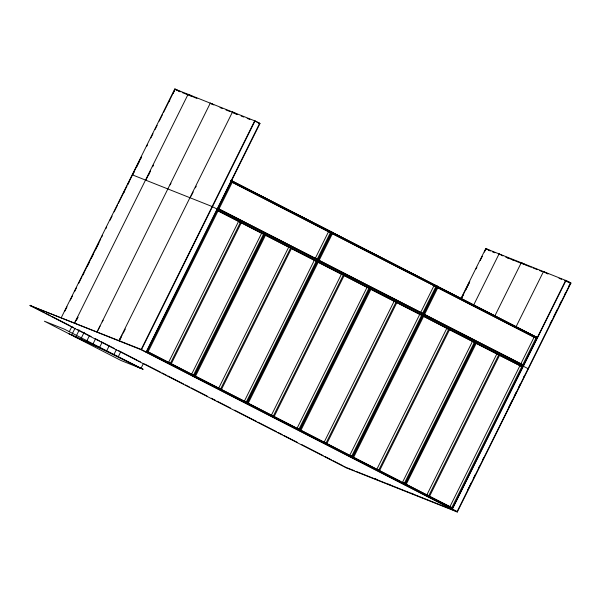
<?xml version="1.0" encoding="UTF-8"?>
<svg xmlns="http://www.w3.org/2000/svg" width="601" height="601" viewBox="0 0 601 601"><rect width="100%" height="100%" fill="white"/><g stroke="black" fill="none" stroke-linecap="round" stroke-linejoin="round"><path stroke-width="0.9" d="M452.192 508.994L565.676 280.374L570.95 283.079L457.316 511.984L346.304 467.841L30.05 305.563L141.205 349.421M61.279 317.636L174.763 89.016L255.012 120.959L141.528 349.587L141.167 349.444L457.459 511.699L355.987 471.349M64.931 311.078L67.019 306.871M70.355 300.147L72.443 295.947M74.524 291.74L76.612 287.541M78.701 283.334L82.037 276.61M82.87 274.935L100.81 238.792M101.644 237.11L102.486 235.427M105.821 228.703L106.655 227.02M109.991 220.297L112.079 216.097M114.167 211.89L117.503 205.166M118.337 203.491L127.096 185.837M127.93 184.154L141.701 156.418M146.712 146.336L147.546 144.653M150.881 137.929L152.97 133.722M155.05 129.523L157.139 125.316M159.227 121.117L162.563 114.393M163.397 112.71L175.079 89.181M83.006 274.988L83.839 273.305M87.175 266.581L89.264 262.374M91.352 258.175L93.433 253.975M95.521 249.768L98.857 243.044M123.896 192.613L124.73 190.93M128.066 184.206L128.899 182.531M132.656 174.966L134.323 171.601M136.412 167.401L139.748 160.677M140.581 158.995L141.415 157.312M168.956 101.839L169.79 100.157M173.126 93.433L175.214 89.233M69.213 331.842L71.699 326.839M188.09 94.312L74.599 322.932L77.837 317.215M145.848 180.21L148.763 174.328M76.297 320.626L77.965 317.268M148.485 175.214L150.566 171.015M152.654 166.815L153.488 165.132M68.386 333.51L71.729 334.892L75.042 328.221M71.729 334.892L75.914 336.71L79.227 330.039M81.285 338.108L84.185 332.27M75.914 336.71L86.521 341.533L89.421 335.696M210.29 103.139L97.114 331.925M97.955 330.242L100.036 326.042M170.136 184.838L170.969 183.155M102.26 321.888L103.094 320.213M86.521 341.533L92.757 344.456L95.649 338.618M92.757 344.456L99.473 347.656L101.96 342.645M99.473 347.656L106.557 351.067L109.044 346.063M122.243 334.87L119.006 340.594L232.497 111.974L237.583 114.566M191.088 196.181L193.169 191.982M119.456 340.805L121.124 337.446M123.213 333.239L125.293 329.04M195.393 187.835L196.226 186.152M106.557 351.067L113.897 354.643L116.376 349.639M118.254 356.791L120.733 351.788M30.05 305.563L141.07 349.707L254.696 120.801L259.97 123.505L146.479 352.126M259.655 123.34L146.163 351.961L145.81 351.825M146.794 352.291L231.911 180.818M147.636 352.719L232.752 181.254L230.799 180.48L330.896 231.618L245.779 403.083M73.66 336.214L101.629 348.941L140.957 368.443L143.436 363.44M171.315 363.725L241.339 222.663M191.539 374.415L261.593 233.286L263.554 234.059L218.118 210.748M193.071 376.038L264.004 233.143M193.92 376.466L264.846 233.579M194.236 376.632L265.161 233.744M195.077 377.06L266.01 234.172M221.461 389.456L291.485 248.393M244.246 401.46L314.308 260.331L316.261 261.104L265.552 235.089M315.172 258.58L328.492 231.753L330.445 232.527L232.302 182.171M246.628 403.511L331.744 232.046M246.943 403.677L332.06 232.211L327.027 230.206M247.785 404.112L332.901 232.64L330.948 231.866L404.338 269.526M274.169 416.501L344.193 275.438M296.954 428.513L367.016 287.376L368.969 288.157L318.26 262.134M298.494 430.128L369.42 287.24M299.336 430.556L370.269 287.669M299.651 430.722L370.584 287.834M300.492 431.157L371.426 288.27M326.884 443.546L396.9 302.491M349.662 455.558L419.723 314.421L421.677 315.202L370.967 289.179M420.595 312.67L434.365 284.934L437.16 286.144L352.043 457.609M351.202 457.173L436.318 285.708M346.304 467.841L344.779 466.699M352.359 457.767L437.475 286.301M353.2 458.202L438.317 286.737L435.522 285.528M460.712 299.02L485.751 248.589L565.992 280.539L452.373 509.107M461.448 298.344L469.794 281.531M476.052 268.925L476.886 267.242M480.222 260.518L482.31 256.319M484.398 252.112L486.066 248.754M461.583 298.397L463.664 294.19M465.752 289.99L469.088 283.266M379.592 470.591L449.616 329.536M473.618 305.158L499.07 253.885M402.37 482.603L472.431 341.466L474.384 342.247L423.682 316.231M403.91 484.218L474.843 341.33M404.751 484.654L475.654 341.751M405.036 484.797L475.887 341.864M405.795 485.187L476.728 342.3M405.915 485.247L406.366 484.331L451.802 507.65L429.197 496.276M476.841 342.36L476.39 343.276L521.826 366.587L499.221 355.214M494.984 315.668L521.27 262.712M429.587 496.253L499.611 355.191M515.936 327.019L543.477 271.547L548.014 273.831M449.811 506.943L519.873 365.814M520.736 364.056L534.056 337.236L536.009 338.01L437.866 287.654M451.343 508.559L536.46 337.093L534.507 336.32M467.863 489.627L471.199 482.903M473.287 478.704L475.368 474.505M478.712 467.773L479.545 466.098M482.881 459.374L483.715 457.692M508.747 407.26L512.09 400.536M514.171 396.329L516.259 392.13M518.347 387.93L520.428 383.723M523.772 377L524.605 375.317M550.058 324.052L551.726 320.686M553.814 316.487L557.15 309.763M559.238 305.556L561.319 301.356M564.662 294.633L565.496 292.95M568.831 286.226L570.499 282.861M457.143 511.534L570.634 282.913L565.023 280.682M182.216 92.554L190.863 96.025M193.041 96.851L193.53 97.046M194.213 97.354L196.948 98.406M220.004 107.579L222.565 108.593M225.984 109.953L230.258 111.651M231.963 112.334L236.238 114.032M241.181 116.031L243.743 117.052M247.161 118.412L249.896 119.464M257.408 122.484L259.97 123.505M492.369 251.796L494.863 252.788M506.087 257.251L508.649 258.265M509.145 258.468L511.706 259.482M515.125 260.842L517.686 261.863M518.047 262.006L523.666 264.237M527.085 265.597L531.352 267.295M533.057 267.971L537.332 269.669M539.398 270.495L541.959 271.517M559.035 278.308L561.604 279.322M506.05 257.273L508.611 258.287M564.97 280.705L570.95 283.079M331.662 232.587L334.93 233.924M536.002 337.011L537.309 337.529L231.595 180.661M239.386 221.889L240.685 222.408M447.655 328.755L448.962 329.273M191.576 374.34L193.53 375.122L148.094 351.803M296.992 428.438L298.945 429.212L248.243 403.196M349.699 455.483L351.653 456.257L300.951 430.241M402.407 482.528L404.36 483.309L353.658 457.286M347.31 467.901L354.252 470.658M113.897 354.643L121.349 358.324A63.736 2.111 26.4 0 1 143.173 369.33L121.011 360.51L44.391 321.197L64.337 329.13L140.957 368.443M254.659 120.824L259.294 123.197M565.503 280.344L570.146 282.718M232.452 111.989L236.321 113.972M543.304 271.509L547.939 273.891M211.094 103.5L212.641 104.289M521.946 263.02L526.544 265.417M210.252 103.162L213.828 104.942M521.097 262.682L525.454 264.861M188.894 94.673L192.756 96.656M188.045 94.334L192.403 96.513M499.033 253.907L502.894 255.891M175.567 89.369L180.21 91.75M486.555 248.942L490.416 250.925M174.763 89.016L180.037 91.72M485.751 248.589L490.063 250.79M406.006 270.382L535.356 336.755L475.128 305.864M231.175 180.683L312.963 222.655M314.631 223.512L473.46 305.007M332.451 233.556L435.86 286.624L332.165 233.639M232.009 182.246L328.492 231.753M437.573 287.729L534.056 337.236M219.019 208.915L317.17 259.279L218.734 208.998M319.169 260.308L422.586 313.369L348.911 275.791M424.584 314.398L522.735 364.762L424.298 314.473M319.717 260.811L347.243 274.935M528.392 368.811L212.138 206.534L132.52 174.914M217.81 210.816L261.593 233.286M265.259 235.164L288.54 247.109M291.027 248.386L314.308 260.331M317.974 262.209L342.074 274.582M343.742 275.431L367.016 287.376M370.682 289.254L394.947 301.71M396.45 302.483L419.723 314.421M423.389 316.306L472.431 341.466M476.09 343.344L496.742 353.944M195.528 376.151L246.237 402.167L221.837 389.876M147.793 351.878L169.272 362.899M171.751 364.168L190.75 373.92M195.242 376.226L217.682 387.743M247.95 403.271L272.058 415.637M273.718 416.493L296.158 428.01M300.658 430.316L323.098 441.833M326.426 443.538L348.865 455.055M353.365 457.361L375.813 468.878M379.133 470.583L400.747 481.679M406.066 484.406L426.718 494.999M141.07 349.707L457.316 511.984M411.55 493.226L413.097 494.022M388.637 484.113L390.177 484.909M374.896 478.561L377.21 479.756M30.193 305.278L44.376 312.558M46.044 313.414L50.221 315.555M51.889 316.411L70.242 325.825M71.917 326.681L73.585 327.537M77.754 329.679L91.104 336.53M95.281 338.671L99.45 340.812M101.118 341.668L114.468 348.52M118.645 350.661L136.998 360.082M138.666 360.938L140.341 361.794M144.51 363.936L160.362 372.072M162.037 372.928L166.207 375.069M167.874 375.925L183.726 384.062M185.401 384.918L189.57 387.059M191.238 387.915L207.097 396.051M211.267 398.193L215.436 400.334M217.104 401.19L230.461 408.034M234.63 410.175L256.327 421.309M257.994 422.165L276.355 431.586M278.023 432.442L282.192 434.583M283.86 435.44L297.21 442.291M301.386 444.432L323.083 455.566M324.75 456.422L331.429 459.848M333.097 460.704L343.111 465.843M238.544 221.453L168.52 362.516L170.474 363.289L240.498 222.227L238.544 221.453M288.69 247.184L218.666 388.246L220.62 389.02L290.644 247.965L288.69 247.184M341.398 274.229L271.374 415.291L273.327 416.065L343.351 275.01L341.398 274.229M394.106 301.281L324.082 442.336L326.035 443.117L396.059 302.055L394.106 301.281M446.813 328.326L376.789 469.381L378.75 470.162L448.767 329.1L446.813 328.326M496.817 353.981L426.793 495.044L428.746 495.817L498.77 354.755L496.817 353.981M514.629 260.646L512.067 259.624L514.591 260.669"/></g></svg>
